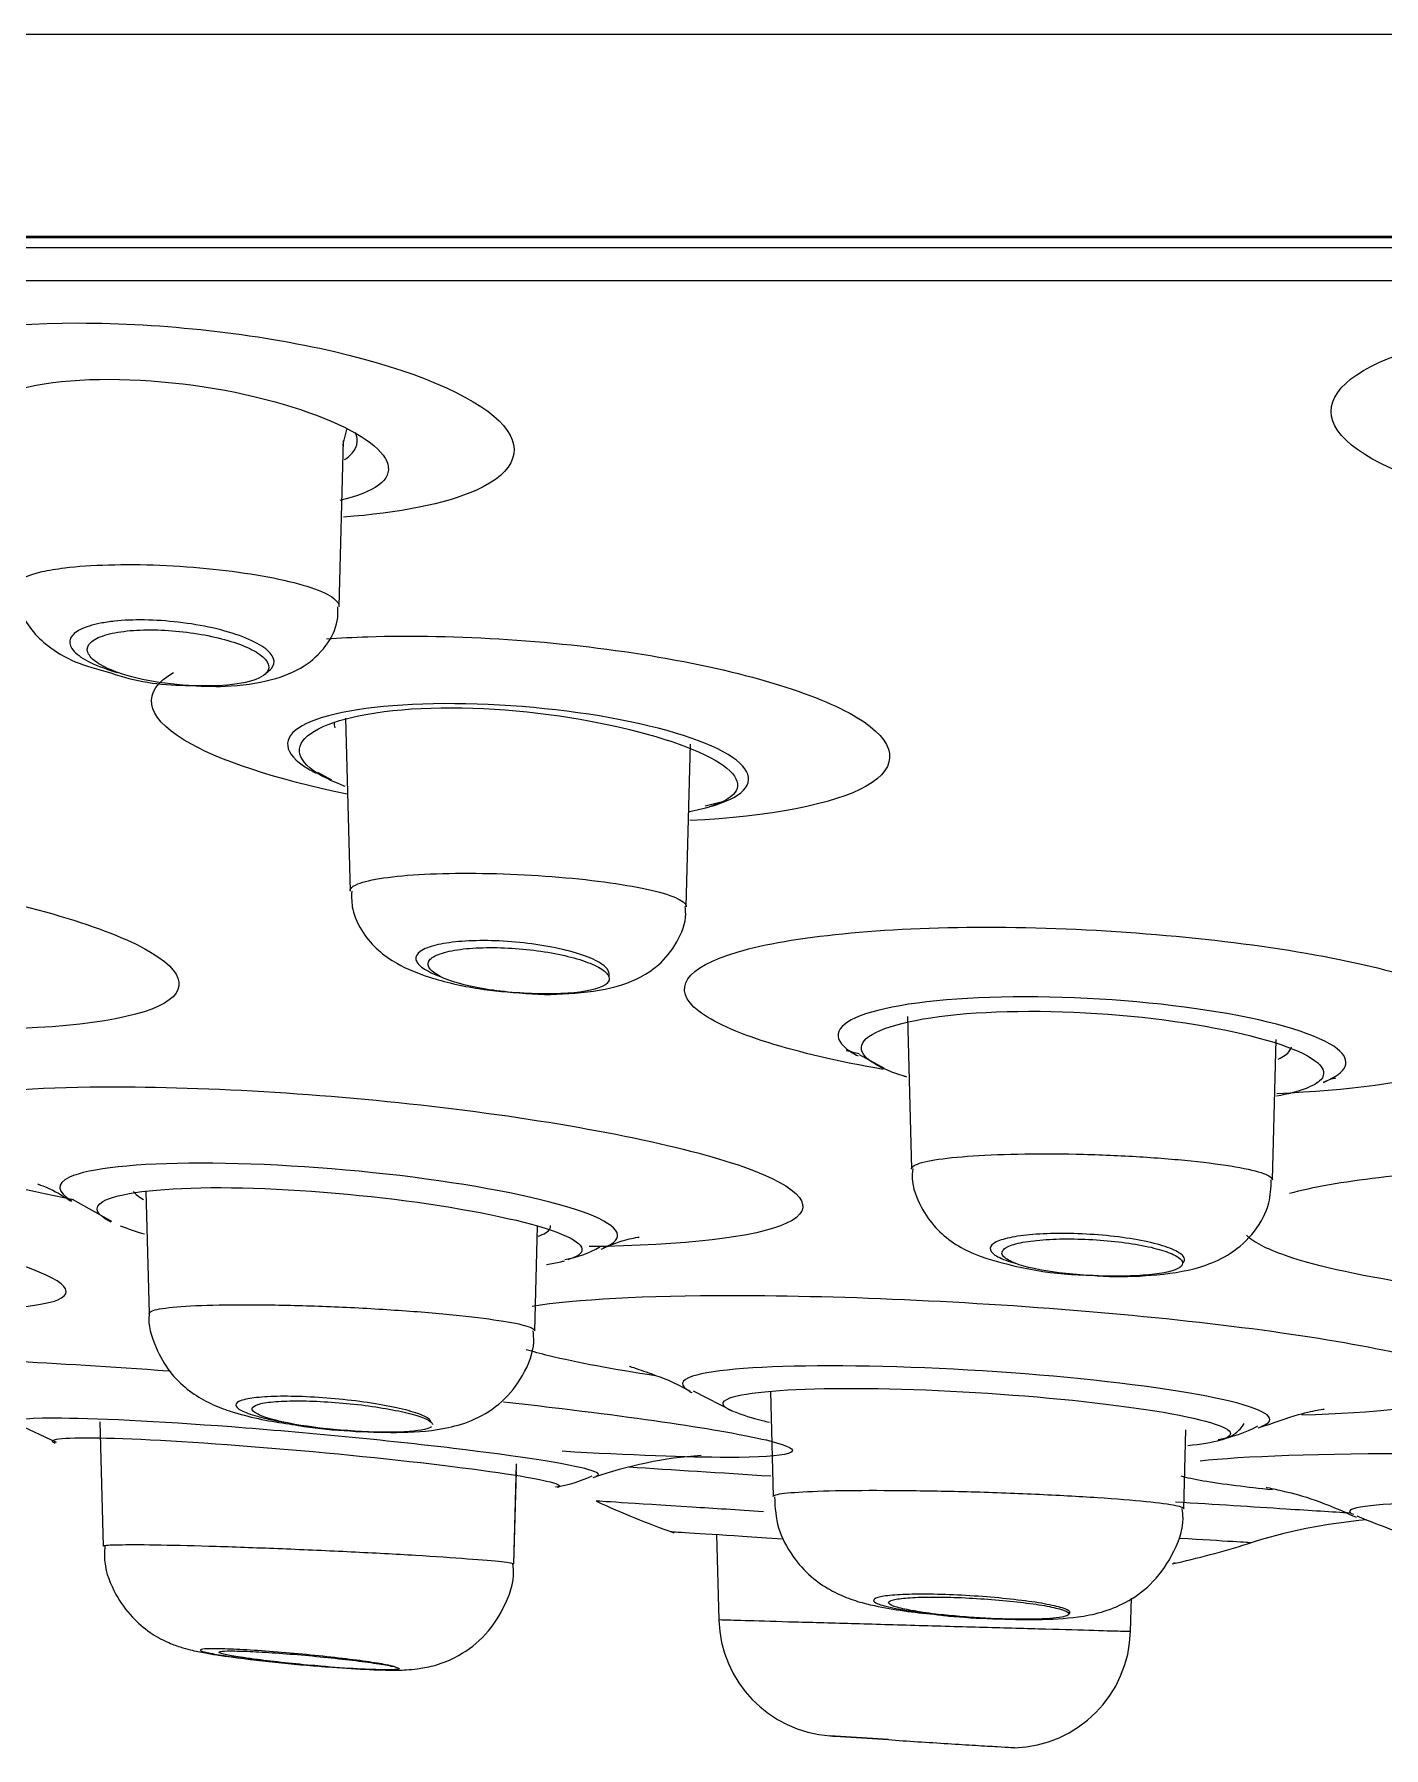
# Model space of a CAD drawing. Header units: millimetres. Extents: x -60 to 7633, y -2614 to 2146.
# Drawn here: x 3546.52 to 3557.81, y 1859.64 to 1873.98 of the extents above; entities that cross this region are included whole.
import ezdxf

# ---------------------------------------------------------------- set-up
doc = ezdxf.new("R2010")
doc.units = ezdxf.units.MM
doc.layers.get('0').update_dxf_attribs({"color": 250})

msp = doc.modelspace()

# ---------------------------------------------------------------- linework, layer by layer
at = {"linetype": 'Continuous'}
for p, q in [((3496.223, 1873.976), (3636.924, 1873.976)), ((3500.908, 1872.287), (3632.239, 1872.287)), ((3500.974, 1872.276), (3632.174, 1872.276)), ((3501.568, 1872.192), (3631.579, 1872.192)), ((3631.372, 1871.914), (3501.776, 1871.914)), ((3549.074, 1869.189), (3549.11, 1870.579)), ((3549.104, 1870.536), (3549.139, 1870.671)), ((3549.128, 1868.256), (3549.166, 1866.809)), ((3551.978, 1866.679), (3552.013, 1868.037)), ((3548.892, 1867.805), (3549.01, 1867.739)), ((3552.135, 1867.522), (3552.326, 1867.571)), ((3553.829, 1865.759), (3553.863, 1864.484)), ((3556.882, 1864.393), (3556.913, 1865.567)), ((3553.425, 1865.442), (3553.635, 1865.327)), ((3547.457, 1864.295), (3547.484, 1863.275)), ((3546.84, 1864.231), (3547.171, 1864.047)), ((3550.71, 1863.132), (3550.733, 1864.006)), ((3552.035, 1862.629), (3552.374, 1862.455)), ((3552.682, 1862.624), (3552.705, 1861.744)), ((3546.386, 1862.35), (3546.706, 1862.199)), ((3547.073, 1862.369), (3547.1, 1861.33)), ((3556.14, 1861.643), (3556.157, 1862.303)), ((3550.536, 1861.181), (3550.558, 1862.019)), ((3550.536, 1861.181), (3550.557, 1861.953)), ((3552.231, 1861.428), (3552.25, 1860.714)), ((3555.695, 1860.617), (3555.702, 1860.895)), ((3553.67, 1859.711), (3553.178, 1859.744)), ((3553.223, 1859.741), (3553.67, 1859.711)), ((3553.223, 1859.741), (3553.223, 1859.74))]:
    msp.add_line(p, q, dxfattribs=at)
for centre, radius, start, end in [((3547.768, 1870.343), 1.812, 250.5147, 270.631), ((3551.199, 1875.68), 8.212, 253.3938, 253.6768), ((3551.199, 1875.68), 8.212, 277.2449, 277.2498), ((3555.772, 1874.736), 9.579, 255.1478, 255.8114), ((3550.847, 1864.515), 0.795, 278.4239, 300.8455), ((3555.41, 1866.631), 3.036, 251.3056, 269.453), ((3548.939, 1864.889), 2.551, 252.4388, 263.0203), ((3556.275, 1863.218), 1.007, 278.7143, 298.7736), ((3552.336, 1858.673), 3.423, 93.9068, 109.4506), ((3550.747, 1862.827), 1.011, 277.7976, 296.0076), ((3554.414, 1868.605), 7.6, 245.2134, 250.4711), ((3558.057, 1857.066), 4.5, 94.9426, 107.9587), ((3560.494, 1868.605), 7.6, 247.5256, 252.5709), ((3554.414, 1868.605), 7.6, 282.3809, 287.3022), ((3554.363, 1864.674), 3.926, 258.0942, 265.4189), ((3553.25, 1860.741), 1, 181.7425, 266.1384), ((3554.695, 1860.643), 1, 271.6149, 358.588), ((3549.856, 1872.842), 12.553, 261.8043, 265.6728), ((3568.093, 2068.712), 209.5, 265.91888, 265.93125)]:
    msp.add_arc(centre, radius, start, end, dxfattribs=at)
for points, knots in [([(3546.332, 1870.179), (3545.723, 1870.33), (3545.25, 1870.534), (3544.817, 1870.958), (3544.891, 1871.17), (3545.574, 1871.473), (3546.18, 1871.561), (3546.89, 1871.561)], [0, 0, 0, 0, 0.32332, 0.32332, 0.66166, 0.66166, 1, 1, 1, 1]), ([(3546.89, 1871.561), (3547.6, 1871.561), (3548.385, 1871.473), (3549.685, 1871.171), (3550.194, 1870.957), (3550.63, 1870.528), (3550.562, 1870.314), (3549.965, 1870.048), (3549.574, 1869.971), (3549.11, 1869.937)], [0, 0, 0, 0, 0.26827, 0.26827, 0.536541, 0.536541, 0.804811, 0.804811, 1, 1, 1, 1]), ([(3558.816, 1870.068), (3558.674, 1870.095), (3558.539, 1870.125), (3557.842, 1870.311), (3557.463, 1870.524), (3557.312, 1870.958), (3557.543, 1871.17), (3558.476, 1871.473), (3559.173, 1871.561), (3559.915, 1871.561)], [0, 0, 0, 0, 0.068518, 0.068518, 0.379012, 0.379012, 0.689506, 0.689506, 1, 1, 1, 1]), ([(3546.013, 1870.837), (3546.156, 1870.962), (3546.481, 1871.058), (3547.329, 1871.109), (3547.844, 1871.062), (3548.732, 1870.865), (3549.096, 1870.723), (3549.503, 1870.446), (3549.544, 1870.308), (3549.336, 1870.153), (3549.225, 1870.111), (3549.081, 1870.077)], [0, 0, 0, 0, 0.223149, 0.223149, 0.446297, 0.446297, 0.669446, 0.669446, 0.892594, 0.892594, 1, 1, 1, 1]), ([(3549.118, 1870.418), (3549.134, 1870.428), (3549.149, 1870.439), (3549.227, 1870.508), (3549.241, 1870.575), (3549.21, 1870.646)], [0, 0, 0, 0, 0.161835, 0.161835, 1, 1, 1, 1]), ([(3546.778, 1869.513), (3546.885, 1869.526), (3547.01, 1869.535), (3547.145, 1869.538), (3547.28, 1869.542), (3547.427, 1869.541), (3547.575, 1869.535), (3547.723, 1869.529), (3547.875, 1869.518), (3548.019, 1869.503), (3548.164, 1869.488), (3548.305, 1869.468), (3548.431, 1869.446), (3548.559, 1869.423), (3548.675, 1869.397), (3548.769, 1869.369), (3548.866, 1869.341), (3548.942, 1869.311), (3548.994, 1869.281), (3549.046, 1869.25), (3549.073, 1869.219), (3549.074, 1869.19), (3549.074, 1869.19), (3549.074, 1869.189), (3549.074, 1869.189)], [0, 0, 0, 0, 0.140141, 0.140141, 0.140141, 0.280324, 0.280324, 0.280324, 0.420006, 0.420006, 0.420006, 0.560697, 0.560697, 0.560697, 0.703729, 0.703729, 0.703729, 0.84946, 0.84946, 0.84946, 0.997086, 0.997086, 0.997086, 1, 1, 1, 1]), ([(3546.369, 1869.353), (3546.369, 1869.374), (3546.381, 1869.394), (3546.406, 1869.412), (3546.442, 1869.438), (3546.505, 1869.462), (3546.59, 1869.481), (3546.644, 1869.494), (3546.708, 1869.504), (3546.778, 1869.513)], [0, 0, 0, 0, 0.301872, 0.301872, 0.301872, 0.73025, 0.73025, 0.73025, 1, 1, 1, 1]), ([(3546.376, 1869.35), (3546.382, 1869.282), (3546.393, 1869.159), (3546.498, 1868.985), (3546.653, 1868.839), (3546.863, 1868.717), (3547.051, 1868.664), (3547.164, 1868.634)], [0, 0, 0, 0, 0.150684, 0.316604, 0.490697, 0.739613, 1, 1, 1, 1]), ([(3547.788, 1868.53), (3547.911, 1868.524), (3548.159, 1868.513), (3548.496, 1868.562), (3548.769, 1868.666), (3548.964, 1868.84), (3549.066, 1869.035), (3549.064, 1869.145), (3549.062, 1869.188)], [0, 0, 0, 0, 0.184433, 0.431654, 0.633069, 0.791795, 0.930088, 1, 1, 1, 1]), ([(3548.467, 1868.637), (3548.484, 1868.647), (3548.497, 1868.659), (3548.507, 1868.67), (3548.529, 1868.696), (3548.535, 1868.724), (3548.525, 1868.753), (3548.515, 1868.784), (3548.487, 1868.815), (3548.444, 1868.846), (3548.401, 1868.877), (3548.34, 1868.908), (3548.267, 1868.936), (3548.195, 1868.963), (3548.109, 1868.989), (3548.015, 1869.01), (3547.926, 1869.03), (3547.827, 1869.047), (3547.728, 1869.058), (3547.634, 1869.069), (3547.537, 1869.076), (3547.445, 1869.077), (3547.356, 1869.078), (3547.271, 1869.075), (3547.195, 1869.067), (3547.153, 1869.062), (3547.114, 1869.056), (3547.078, 1869.049), (3547.01, 1869.036), (3546.952, 1869.018), (3546.91, 1868.997), (3546.868, 1868.975), (3546.84, 1868.951), (3546.828, 1868.924), (3546.815, 1868.897), (3546.819, 1868.867), (3546.839, 1868.837), (3546.86, 1868.806), (3546.898, 1868.774), (3546.951, 1868.744), (3547.004, 1868.714), (3547.074, 1868.684), (3547.154, 1868.658), (3547.176, 1868.65), (3547.199, 1868.643), (3547.223, 1868.637)], [0, 0, 0, 0, 0.034049, 0.034049, 0.034049, 0.108726, 0.108726, 0.108726, 0.186453, 0.186453, 0.186453, 0.265709, 0.265709, 0.265709, 0.344089, 0.344089, 0.344089, 0.419489, 0.419489, 0.419489, 0.49132, 0.49132, 0.49132, 0.560706, 0.560706, 0.560706, 0.598404, 0.598404, 0.598404, 0.671766, 0.671766, 0.671766, 0.744961, 0.744961, 0.744961, 0.820662, 0.820662, 0.820662, 0.899102, 0.899102, 0.899102, 0.978373, 0.978373, 0.978373, 1, 1, 1, 1]), ([(3547.223, 1868.637), (3547.208, 1868.642), (3547.194, 1868.648), (3547.18, 1868.653), (3547.12, 1868.677), (3547.071, 1868.704), (3547.036, 1868.73), (3546.999, 1868.757), (3546.977, 1868.785), (3546.97, 1868.812), (3546.962, 1868.839), (3546.971, 1868.866), (3546.996, 1868.889), (3547.02, 1868.912), (3547.06, 1868.933), (3547.113, 1868.949), (3547.164, 1868.965), (3547.228, 1868.977), (3547.3, 1868.985), (3547.368, 1868.992), (3547.447, 1868.996), (3547.527, 1868.994), (3547.606, 1868.993), (3547.689, 1868.988), (3547.769, 1868.978), (3547.85, 1868.969), (3547.931, 1868.956), (3548.005, 1868.94), (3548.082, 1868.924), (3548.154, 1868.904), (3548.216, 1868.882), (3548.281, 1868.86), (3548.337, 1868.835), (3548.379, 1868.809), (3548.424, 1868.782), (3548.455, 1868.754), (3548.472, 1868.727), (3548.488, 1868.7), (3548.489, 1868.672), (3548.475, 1868.647), (3548.472, 1868.644), (3548.47, 1868.64), (3548.467, 1868.637)], [0, 0, 0, 0, 0.018844, 0.018844, 0.018844, 0.100443, 0.100443, 0.100443, 0.185029, 0.185029, 0.185029, 0.270596, 0.270596, 0.270596, 0.354495, 0.354495, 0.354495, 0.434819, 0.434819, 0.434819, 0.511478, 0.511478, 0.511478, 0.586063, 0.586063, 0.586063, 0.660868, 0.660868, 0.660868, 0.73794, 0.73794, 0.73794, 0.818456, 0.818456, 0.818456, 0.902281, 0.902281, 0.902281, 0.987808, 0.987808, 0.987808, 1, 1, 1, 1]), ([(3548.967, 1868.918), (3549.079, 1868.926), (3549.195, 1868.933), (3550.048, 1868.961), (3550.915, 1868.904), (3552.441, 1868.653), (3553.073, 1868.463), (3553.74, 1868.06), (3553.772, 1867.849), (3553.484, 1867.687)], [0, 0, 0, 0, 0.051576, 0.051576, 0.367718, 0.367718, 0.683859, 0.683859, 1, 1, 1, 1]), ([(3548.467, 1868.637), (3548.439, 1868.602), (3548.378, 1868.574), (3548.203, 1868.536), (3548.088, 1868.525), (3547.834, 1868.525), (3547.697, 1868.535), (3547.44, 1868.574), (3547.32, 1868.602), (3547.223, 1868.637)], [0, 0, 0, 0, 0.25, 0.25, 0.5, 0.5, 0.75, 0.75, 1, 1, 1, 1]), ([(3549.142, 1867.62), (3548.549, 1867.741), (3548.059, 1867.902), (3547.446, 1868.273), (3547.417, 1868.479), (3547.687, 1868.638)], [0, 0, 0, 0, 0.459065, 0.459065, 1, 1, 1, 1]), ([(3552.376, 1867.593), (3552.556, 1867.694), (3552.536, 1867.826), (3552.12, 1868.077), (3551.722, 1868.196), (3550.78, 1868.352), (3550.239, 1868.389), (3549.311, 1868.358), (3548.942, 1868.291), (3548.587, 1868.092), (3548.604, 1867.96), (3548.833, 1867.821), (3548.857, 1867.808), (3548.883, 1867.795)], [0, 0, 0, 0, 0.195892, 0.195892, 0.3917841, 0.3917841, 0.5876761, 0.5876761, 0.7835681, 0.7835681, 0.9794601, 0.9794601, 1, 1, 1, 1]), ([(3548.757, 1868.043), (3548.817, 1868.16), (3549.067, 1868.262), (3549.834, 1868.36), (3550.348, 1868.35), (3551.306, 1868.224), (3551.746, 1868.113), (3552.32, 1867.875), (3552.452, 1867.749), (3552.354, 1867.575), (3552.217, 1867.514), (3552.006, 1867.471)], [0, 0, 0, 0, 0.2126766, 0.2126766, 0.4253533, 0.4253533, 0.6380299, 0.6380299, 0.8507065, 0.8507065, 1, 1, 1, 1]), ([(3549.124, 1867.685), (3549.119, 1867.687), (3549.115, 1867.689), (3548.826, 1867.798), (3548.696, 1867.926), (3548.757, 1868.043)], [0, 0, 0, 0, 0.015307, 0.015307, 1, 1, 1, 1]), ([(3541.401, 1867.047), (3541.706, 1867.11), (3542.139, 1867.145), (3543.429, 1867.145), (3544.385, 1867.065), (3546.099, 1866.791), (3546.855, 1866.598), (3547.739, 1866.204), (3547.851, 1866.01), (3547.373, 1865.733), (3546.786, 1865.652), (3546.001, 1865.652)], [0, 0, 0, 0, 0.1420925, 0.1420925, 0.3565694, 0.3565694, 0.5710462, 0.5710462, 0.7855231, 0.7855231, 1, 1, 1, 1]), ([(3549.166, 1866.81), (3549.166, 1866.816), (3549.167, 1866.822), (3549.171, 1866.828), (3549.18, 1866.842), (3549.2, 1866.856), (3549.231, 1866.869)], [0, 0, 0, 0, 0.292527, 0.292527, 0.292527, 1, 1, 1, 1]), ([(3549.231, 1866.869), (3549.278, 1866.888), (3549.352, 1866.905), (3549.446, 1866.919), (3549.54, 1866.933), (3549.657, 1866.944), (3549.788, 1866.95), (3549.918, 1866.957), (3550.065, 1866.96), (3550.217, 1866.958), (3550.367, 1866.957), (3550.527, 1866.951), (3550.682, 1866.942), (3550.837, 1866.933), (3550.992, 1866.92), (3551.134, 1866.905), (3551.277, 1866.889), (3551.411, 1866.87), (3551.526, 1866.849), (3551.641, 1866.828), (3551.74, 1866.805), (3551.814, 1866.782), (3551.888, 1866.758), (3551.939, 1866.733), (3551.962, 1866.71), (3551.973, 1866.699), (3551.978, 1866.688), (3551.978, 1866.678)], [0, 0, 0, 0, 0.11853, 0.11853, 0.11853, 0.237126, 0.237126, 0.237126, 0.354767, 0.354767, 0.354767, 0.471654, 0.471654, 0.471654, 0.588653, 0.588653, 0.588653, 0.706572, 0.706572, 0.706572, 0.825818, 0.825818, 0.825818, 0.94623, 0.94623, 0.94623, 1, 1, 1, 1]), ([(3549.179, 1866.809), (3549.178, 1866.753), (3549.178, 1866.636), (3549.267, 1866.458), (3549.401, 1866.306), (3549.586, 1866.18), (3549.844, 1866.075), (3550.22, 1865.987), (3550.491, 1865.964), (3550.636, 1865.953)], [0, 0, 0, 0, 0.076524, 0.188379, 0.292589, 0.405939, 0.583529, 0.807665, 1, 1, 1, 1]), ([(3550.636, 1865.953), (3550.637, 1865.953), (3550.771, 1865.939), (3551.079, 1865.952), (3551.424, 1866.002), (3551.723, 1866.145), (3551.907, 1866.371), (3551.982, 1866.561), (3551.971, 1866.658), (3551.969, 1866.68)], [0, 0, 0, 0, 0.001405, 0.223539, 0.473301, 0.690317, 0.829656, 0.965859, 1, 1, 1, 1]), ([(3551.329, 1866.095), (3551.33, 1866.098), (3551.331, 1866.1), (3551.332, 1866.103), (3551.337, 1866.125), (3551.327, 1866.15), (3551.302, 1866.174), (3551.276, 1866.198), (3551.234, 1866.224), (3551.179, 1866.247), (3551.124, 1866.271), (3551.054, 1866.293), (3550.976, 1866.313), (3550.899, 1866.332), (3550.811, 1866.349), (3550.72, 1866.362), (3550.632, 1866.375), (3550.538, 1866.385), (3550.447, 1866.39), (3550.358, 1866.395), (3550.27, 1866.396), (3550.189, 1866.393), (3550.109, 1866.391), (3550.035, 1866.384), (3549.971, 1866.374), (3549.907, 1866.365), (3549.853, 1866.351), (3549.812, 1866.335), (3549.788, 1866.326), (3549.768, 1866.316), (3549.753, 1866.305), (3549.725, 1866.284), (3549.713, 1866.262), (3549.717, 1866.238), (3549.721, 1866.214), (3549.741, 1866.189), (3549.776, 1866.165), (3549.81, 1866.141), (3549.859, 1866.117), (3549.919, 1866.095)], [0, 0, 0, 0, 0.009851, 0.009851, 0.009851, 0.096654, 0.096654, 0.096654, 0.185455, 0.185455, 0.185455, 0.274536, 0.274536, 0.274536, 0.361944, 0.361944, 0.361944, 0.446504, 0.446504, 0.446504, 0.528427, 0.528427, 0.528427, 0.609082, 0.609082, 0.609082, 0.690265, 0.690265, 0.690265, 0.737711, 0.737711, 0.737711, 0.825738, 0.825738, 0.825738, 0.913681, 0.913681, 0.913681, 1, 1, 1, 1]), ([(3553.625, 1865.317), (3552.881, 1865.447), (3552.315, 1865.624), (3551.844, 1865.99), (3551.969, 1866.172), (3552.856, 1866.431), (3553.615, 1866.507), (3554.489, 1866.507)], [0, 0, 0, 0, 0.326947, 0.326947, 0.663474, 0.663474, 1, 1, 1, 1]), ([(3554.489, 1866.507), (3555.363, 1866.507), (3556.315, 1866.431), (3557.869, 1866.173), (3558.462, 1865.989), (3558.933, 1865.622), (3558.816, 1865.439), (3558.03, 1865.208), (3557.517, 1865.141), (3556.918, 1865.114)], [0, 0, 0, 0, 0.266688, 0.266688, 0.533376, 0.533376, 0.800064, 0.800064, 1, 1, 1, 1]), ([(3549.919, 1866.095), (3549.913, 1866.098), (3549.907, 1866.102), (3549.902, 1866.105), (3549.862, 1866.127), (3549.836, 1866.151), (3549.824, 1866.173), (3549.813, 1866.196), (3549.817, 1866.219), (3549.836, 1866.239), (3549.856, 1866.258), (3549.89, 1866.277), (3549.938, 1866.291), (3549.984, 1866.306), (3550.044, 1866.317), (3550.113, 1866.325), (3550.18, 1866.332), (3550.256, 1866.336), (3550.336, 1866.337), (3550.414, 1866.337), (3550.497, 1866.333), (3550.58, 1866.327), (3550.662, 1866.32), (3550.744, 1866.31), (3550.821, 1866.297), (3550.899, 1866.284), (3550.974, 1866.268), (3551.038, 1866.25), (3551.105, 1866.231), (3551.164, 1866.211), (3551.21, 1866.189), (3551.257, 1866.167), (3551.292, 1866.144), (3551.312, 1866.122), (3551.32, 1866.113), (3551.326, 1866.104), (3551.329, 1866.095)], [0, 0, 0, 0, 0.01383, 0.01383, 0.01383, 0.112152, 0.112152, 0.112152, 0.211592, 0.211592, 0.211592, 0.309942, 0.309942, 0.309942, 0.405452, 0.405452, 0.405452, 0.497764, 0.497764, 0.497764, 0.587996, 0.587996, 0.587996, 0.678067, 0.678067, 0.678067, 0.769855, 0.769855, 0.769855, 0.864537, 0.864537, 0.864537, 0.962151, 0.962151, 0.962151, 1, 1, 1, 1]), ([(3551.329, 1866.095), (3551.338, 1866.073), (3551.333, 1866.053), (3551.294, 1866.017), (3551.26, 1866.002), (3551.121, 1865.963), (3550.976, 1865.949), (3550.644, 1865.949), (3550.461, 1865.963), (3550.139, 1866.014), (3550.004, 1866.051), (3549.919, 1866.095)], [0, 0, 0, 0, 0.125, 0.125, 0.25, 0.25, 0.5, 0.5, 0.75, 0.75, 1, 1, 1, 1]), ([(3554.814, 1865.924), (3554.272, 1865.924), (3553.802, 1865.877), (3553.251, 1865.717), (3553.175, 1865.603), (3553.345, 1865.47), (3553.377, 1865.45), (3553.415, 1865.43)], [0, 0, 0, 0, 0.460165, 0.460165, 0.92033, 0.92033, 1, 1, 1, 1]), ([(3553.467, 1865.557), (3553.548, 1865.655), (3553.83, 1865.737), (3554.656, 1865.817), (3555.197, 1865.812), (3556.2, 1865.714), (3556.658, 1865.625), (3557.244, 1865.426), (3557.366, 1865.319), (3557.238, 1865.177), (3557.108, 1865.129), (3556.917, 1865.093)], [0, 0, 0, 0, 0.216174, 0.216174, 0.432348, 0.432348, 0.648522, 0.648522, 0.864696, 0.864696, 1, 1, 1, 1]), ([(3557.313, 1865.213), (3557.509, 1865.29), (3557.552, 1865.389), (3557.278, 1865.604), (3556.911, 1865.717), (3555.947, 1865.877), (3555.356, 1865.924), (3554.814, 1865.924)], [0, 0, 0, 0, 0.3034802, 0.3034802, 0.6517401, 0.6517401, 1, 1, 1, 1]), ([(3553.824, 1865.253), (3553.816, 1865.256), (3553.808, 1865.258), (3553.51, 1865.352), (3553.387, 1865.46), (3553.467, 1865.557)], [0, 0, 0, 0, 0.026547, 0.026547, 1, 1, 1, 1]), ([(3556.929, 1865.404), (3556.975, 1865.425), (3557.008, 1865.448), (3557.034, 1865.483), (3557.04, 1865.494), (3557.043, 1865.505)], [0, 0, 0, 0, 0.6976724, 0.6976724, 1, 1, 1, 1]), ([(3557.308, 1865.209), (3557.312, 1865.211), (3557.38, 1865.244), (3557.406, 1865.245), (3557.409, 1865.245), (3557.409, 1865.245)], [0, 0, 0, 0, 0.045643, 0.839132, 1, 1, 1, 1]), ([(3547.199, 1865.172), (3548.084, 1865.172), (3549.155, 1865.1), (3551.094, 1864.853), (3551.954, 1864.679), (3552.948, 1864.33), (3553.087, 1864.156), (3552.565, 1863.913), (3551.961, 1863.843), (3551.165, 1863.835)], [0, 0, 0, 0, 0.253844, 0.253844, 0.507688, 0.507688, 0.761533, 0.761533, 1, 1, 1, 1]), ([(3545.705, 1863.309), (3546.217, 1863.304), (3546.579, 1863.332), (3546.914, 1863.471), (3546.706, 1863.606), (3545.576, 1863.915), (3544.677, 1864.082), (3542.71, 1864.353), (3541.646, 1864.455), (3539.983, 1864.534), (3539.383, 1864.512), (3538.991, 1864.351), (3539.207, 1864.216), (3539.922, 1864.021), (3540.105, 1863.977), (3540.31, 1863.933)], [0, 0, 0, 0, 0.122213, 0.122213, 0.288452, 0.288452, 0.454692, 0.454692, 0.620931, 0.620931, 0.78717, 0.78717, 0.953409, 0.953409, 1, 1, 1, 1]), ([(3546.853, 1864.226), (3546.409, 1864.312), (3546.03, 1864.408), (3545.724, 1864.515), (3545.694, 1864.526), (3545.665, 1864.537)], [0, 0, 0, 0, 0.89589, 0.89589, 1, 1, 1, 1]), ([(3547.916, 1864.533), (3547.38, 1864.533), (3546.98, 1864.49), (3546.702, 1864.362), (3546.711, 1864.292), (3546.838, 1864.218)], [0, 0, 0, 0, 0.581687, 0.581687, 1, 1, 1, 1]), ([(3551.289, 1863.828), (3551.301, 1863.833), (3551.311, 1863.837), (3551.484, 1863.916), (3551.406, 1864.022), (3550.798, 1864.236), (3550.28, 1864.34), (3549.104, 1864.49), (3548.453, 1864.533), (3547.916, 1864.533)], [0, 0, 0, 0, 0.019794, 0.019794, 0.34653, 0.34653, 0.673265, 0.673265, 1, 1, 1, 1]), ([(3553.863, 1864.485), (3553.862, 1864.492), (3553.867, 1864.499), (3553.875, 1864.506), (3553.897, 1864.524), (3553.949, 1864.541), (3554.026, 1864.555), (3554.103, 1864.57), (3554.208, 1864.582), (3554.331, 1864.591), (3554.453, 1864.6), (3554.597, 1864.607), (3554.751, 1864.609), (3554.905, 1864.612), (3555.072, 1864.612), (3555.24, 1864.609), (3555.407, 1864.605), (3555.579, 1864.598), (3555.741, 1864.589), (3555.904, 1864.579), (3556.062, 1864.567), (3556.202, 1864.552), (3556.343, 1864.538), (3556.47, 1864.521), (3556.572, 1864.503), (3556.675, 1864.485), (3556.756, 1864.466), (3556.808, 1864.447), (3556.857, 1864.429), (3556.883, 1864.41), (3556.882, 1864.393)], [0, 0, 0, 0, 0.042358, 0.042358, 0.042358, 0.150495, 0.150495, 0.150495, 0.258151, 0.258151, 0.258151, 0.365118, 0.365118, 0.365118, 0.471496, 0.471496, 0.471496, 0.577644, 0.577644, 0.577644, 0.684018, 0.684018, 0.684018, 0.790974, 0.790974, 0.790974, 0.898612, 0.898612, 0.898612, 1, 1, 1, 1]), ([(3557.026, 1864.282), (3557.409, 1864.385), (3558.043, 1864.462), (3559.71, 1864.534), (3560.793, 1864.512), (3562.716, 1864.351), (3563.522, 1864.216), (3564.396, 1863.912), (3564.459, 1863.744), (3564.12, 1863.606)], [0, 0, 0, 0, 0.217806, 0.217806, 0.478537, 0.478537, 0.739269, 0.739269, 1, 1, 1, 1]), ([(3553.873, 1864.485), (3553.87, 1864.456), (3553.861, 1864.352), (3553.932, 1864.17), (3554.058, 1863.988), (3554.216, 1863.858), (3554.345, 1863.791), (3554.416, 1863.763), (3554.437, 1863.755)], [0, 0, 0, 0, 0.073792, 0.31239, 0.519567, 0.717956, 0.931794, 1, 1, 1, 1]), ([(3555.381, 1863.595), (3555.431, 1863.591), (3555.607, 1863.579), (3555.957, 1863.597), (3556.262, 1863.646), (3556.54, 1863.77), (3556.738, 1863.948), (3556.863, 1864.177), (3556.87, 1864.323), (3556.872, 1864.394)], [0, 0, 0, 0, 0.065605, 0.266312, 0.50704, 0.63588, 0.774706, 0.905323, 1, 1, 1, 1]), ([(3546.553, 1864.36), (3546.553, 1864.359), (3546.585, 1864.347), (3546.697, 1864.303), (3546.802, 1864.234), (3546.833, 1864.214)], [0, 0, 0, 0, 0.382502, 0.845098, 1, 1, 1, 1]), ([(3547.098, 1864.213), (3547.217, 1864.282), (3547.548, 1864.325), (3548.452, 1864.332), (3549.021, 1864.295), (3550.054, 1864.167), (3550.515, 1864.078), (3551.079, 1863.9), (3551.174, 1863.815), (3551.039, 1863.743), (3551.016, 1863.734), (3550.987, 1863.725)], [0, 0, 0, 0, 0.240546, 0.240546, 0.481091, 0.481091, 0.721637, 0.721637, 0.962183, 0.962183, 1, 1, 1, 1]), ([(3550.738, 1863.923), (3550.764, 1863.931), (3550.785, 1863.94), (3550.833, 1863.969), (3550.846, 1863.989), (3550.842, 1864.012)], [0, 0, 0, 0, 0.340277, 0.340277, 1, 1, 1, 1]), ([(3551.266, 1863.813), (3551.301, 1863.829), (3551.42, 1863.882), (3551.55, 1863.909), (3551.584, 1863.916), (3551.584, 1863.916)], [0, 0, 0, 0, 0.154275, 0.607588, 1, 1, 1, 1]), ([(3556.131, 1863.696), (3556.146, 1863.71), (3556.15, 1863.725), (3556.144, 1863.741), (3556.136, 1863.76), (3556.112, 1863.78), (3556.074, 1863.799), (3556.036, 1863.819), (3555.982, 1863.838), (3555.917, 1863.856), (3555.852, 1863.873), (3555.775, 1863.889), (3555.691, 1863.902), (3555.608, 1863.915), (3555.517, 1863.926), (3555.425, 1863.933), (3555.336, 1863.94), (3555.242, 1863.944), (3555.154, 1863.945), (3555.067, 1863.946), (3554.982, 1863.944), (3554.906, 1863.939), (3554.83, 1863.933), (3554.762, 1863.925), (3554.705, 1863.914), (3554.649, 1863.903), (3554.603, 1863.89), (3554.572, 1863.875), (3554.54, 1863.859), (3554.523, 1863.841), (3554.521, 1863.823), (3554.519, 1863.804), (3554.533, 1863.785), (3554.561, 1863.765), (3554.59, 1863.746), (3554.635, 1863.726), (3554.692, 1863.707), (3554.705, 1863.704), (3554.717, 1863.7), (3554.731, 1863.696)], [0, 0, 0, 0, 0.068138, 0.068138, 0.068138, 0.15289, 0.15289, 0.15289, 0.238363, 0.238363, 0.238363, 0.323334, 0.323334, 0.323334, 0.406783, 0.406783, 0.406783, 0.488406, 0.488406, 0.488406, 0.568736, 0.568736, 0.568736, 0.648835, 0.648835, 0.648835, 0.729822, 0.729822, 0.729822, 0.812438, 0.812438, 0.812438, 0.896761, 0.896761, 0.896761, 0.982131, 0.982131, 0.982131, 1, 1, 1, 1]), ([(3554.731, 1863.696), (3554.686, 1863.713), (3554.653, 1863.732), (3554.636, 1863.75), (3554.617, 1863.768), (3554.614, 1863.786), (3554.626, 1863.803), (3554.637, 1863.82), (3554.664, 1863.836), (3554.704, 1863.849), (3554.744, 1863.862), (3554.798, 1863.874), (3554.861, 1863.882), (3554.923, 1863.89), (3554.996, 1863.896), (3555.074, 1863.898), (3555.15, 1863.901), (3555.233, 1863.9), (3555.316, 1863.897), (3555.399, 1863.894), (3555.484, 1863.887), (3555.563, 1863.879), (3555.644, 1863.87), (3555.722, 1863.858), (3555.79, 1863.845), (3555.861, 1863.832), (3555.924, 1863.816), (3555.974, 1863.8), (3556.026, 1863.783), (3556.067, 1863.765), (3556.094, 1863.747), (3556.119, 1863.73), (3556.132, 1863.713), (3556.131, 1863.696)], [0, 0, 0, 0, 0.092658, 0.092658, 0.092658, 0.186624, 0.186624, 0.186624, 0.280405, 0.280405, 0.280405, 0.372756, 0.372756, 0.372756, 0.463098, 0.463098, 0.463098, 0.551782, 0.551782, 0.551782, 0.639871, 0.639871, 0.639871, 0.728627, 0.728627, 0.728627, 0.819015, 0.819015, 0.819015, 0.911337, 0.911337, 0.911337, 1, 1, 1, 1]), ([(3558.157, 1863.508), (3557.666, 1863.58), (3557.26, 1863.666), (3556.832, 1863.816), (3556.723, 1863.873), (3556.664, 1863.93)], [0, 0, 0, 0, 0.628521, 0.628521, 1, 1, 1, 1]), ([(3550.809, 1863.687), (3550.852, 1863.694), (3550.903, 1863.703), (3550.949, 1863.714), (3550.959, 1863.717)], [0, 0, 0, 0, 0.771905, 1, 1, 1, 1]), ([(3556.131, 1863.696), (3556.13, 1863.663), (3556.076, 1863.636), (3555.878, 1863.598), (3555.737, 1863.588), (3555.42, 1863.587), (3555.248, 1863.598), (3554.945, 1863.635), (3554.815, 1863.663), (3554.731, 1863.696)], [0, 0, 0, 0, 0.25, 0.25, 0.5, 0.5, 0.75, 0.75, 1, 1, 1, 1]), ([(3552.364, 1863.427), (3553.315, 1863.427), (3554.469, 1863.372), (3556.559, 1863.186), (3557.487, 1863.054), (3558.564, 1862.791), (3558.718, 1862.659), (3558.214, 1862.493), (3557.749, 1862.444), (3557.127, 1862.425)], [0, 0, 0, 0, 0.266, 0.266, 0.532, 0.532, 0.798, 0.798, 1, 1, 1, 1]), ([(3547.485, 1863.279), (3547.485, 1863.275), (3547.47, 1863.183), (3547.53, 1862.998), (3547.646, 1862.789), (3547.8, 1862.638), (3547.963, 1862.535), (3548.086, 1862.485), (3548.152, 1862.462), (3548.169, 1862.457)], [0, 0, 0, 0, 0.007398, 0.238615, 0.430455, 0.603454, 0.769597, 0.951001, 1, 1, 1, 1]), ([(3547.484, 1863.276), (3547.484, 1863.282), (3547.487, 1863.287), (3547.495, 1863.291), (3547.517, 1863.304), (3547.57, 1863.316), (3547.651, 1863.325), (3547.731, 1863.334), (3547.84, 1863.341), (3547.969, 1863.345), (3548.098, 1863.349), (3548.251, 1863.35), (3548.414, 1863.349), (3548.577, 1863.347), (3548.755, 1863.343), (3548.934, 1863.336), (3549.113, 1863.33), (3549.297, 1863.321), (3549.472, 1863.309), (3549.647, 1863.298), (3549.817, 1863.285), (3549.969, 1863.271), (3550.121, 1863.256), (3550.258, 1863.24), (3550.369, 1863.224), (3550.48, 1863.208), (3550.568, 1863.192), (3550.626, 1863.176), (3550.682, 1863.161), (3550.71, 1863.146), (3550.71, 1863.132)], [0, 0, 0, 0, 0.03887, 0.03887, 0.03887, 0.14652, 0.14652, 0.14652, 0.253762, 0.253762, 0.253762, 0.360602, 0.360602, 0.360602, 0.467224, 0.467224, 0.467224, 0.573907, 0.573907, 0.573907, 0.6809, 0.6809, 0.6809, 0.788318, 0.788318, 0.788318, 0.89609, 0.89609, 0.89609, 1, 1, 1, 1]), ([(3548.629, 1862.357), (3548.7, 1862.344), (3548.871, 1862.315), (3549.228, 1862.285), (3549.633, 1862.277), (3549.931, 1862.3), (3550.211, 1862.381), (3550.446, 1862.528), (3550.62, 1862.751), (3550.712, 1862.974), (3550.7, 1863.098), (3550.697, 1863.132)], [0, 0, 0, 0, 0.07908, 0.220123, 0.370057, 0.546862, 0.647704, 0.75234, 0.855209, 0.965108, 1, 1, 1, 1]), ([(3551.721, 1862.754), (3551.367, 1862.808), (3551.063, 1862.865), (3550.759, 1862.939), (3550.695, 1862.956), (3550.638, 1862.973)], [0, 0, 0, 0, 0.769185, 0.769185, 1, 1, 1, 1]), ([(3551.503, 1862.834), (3551.503, 1862.834), (3551.53, 1862.827), (3551.683, 1862.771), (3551.89, 1862.701), (3552.013, 1862.621), (3552.024, 1862.614)], [0, 0, 0, 0, 0.253593, 0.576348, 0.967412, 1, 1, 1, 1]), ([(3553.181, 1862.838), (3552.618, 1862.838), (3552.199, 1862.806), (3551.926, 1862.716), (3551.921, 1862.673), (3552.01, 1862.626)], [0, 0, 0, 0, 0.614958, 0.614958, 1, 1, 1, 1]), ([(3556.788, 1862.331), (3556.939, 1862.386), (3556.851, 1862.462), (3556.216, 1862.618), (3555.669, 1862.695), (3554.43, 1862.806), (3553.745, 1862.838), (3553.181, 1862.838)], [0, 0, 0, 0, 0.327448, 0.327448, 0.663724, 0.663724, 1, 1, 1, 1]), ([(3549.843, 1862.367), (3549.843, 1862.371), (3549.842, 1862.375), (3549.839, 1862.379), (3549.829, 1862.394), (3549.804, 1862.41), (3549.765, 1862.426), (3549.725, 1862.443), (3549.67, 1862.46), (3549.605, 1862.475), (3549.539, 1862.491), (3549.461, 1862.507), (3549.377, 1862.52), (3549.293, 1862.534), (3549.201, 1862.546), (3549.109, 1862.556), (3549.017, 1862.565), (3548.923, 1862.573), (3548.834, 1862.577), (3548.745, 1862.582), (3548.659, 1862.584), (3548.583, 1862.583), (3548.508, 1862.582), (3548.439, 1862.578), (3548.384, 1862.572), (3548.328, 1862.566), (3548.284, 1862.558), (3548.255, 1862.547), (3548.225, 1862.537), (3548.21, 1862.524), (3548.21, 1862.51), (3548.21, 1862.496), (3548.226, 1862.481), (3548.256, 1862.465), (3548.287, 1862.449), (3548.333, 1862.432), (3548.391, 1862.416), (3548.428, 1862.405), (3548.471, 1862.395), (3548.518, 1862.385), (3548.547, 1862.379), (3548.578, 1862.373), (3548.61, 1862.367)], [0, 0, 0, 0, 0.022238, 0.022238, 0.022238, 0.103849, 0.103849, 0.103849, 0.186399, 0.186399, 0.186399, 0.269188, 0.269188, 0.269188, 0.351383, 0.351383, 0.351383, 0.432418, 0.432418, 0.432418, 0.512261, 0.512261, 0.512261, 0.591407, 0.591407, 0.591407, 0.670637, 0.670637, 0.670637, 0.750676, 0.750676, 0.750676, 0.831911, 0.831911, 0.831911, 0.914227, 0.914227, 0.914227, 0.967019, 0.967019, 0.967019, 1, 1, 1, 1]), ([(3548.61, 1862.367), (3548.572, 1862.375), (3548.538, 1862.384), (3548.508, 1862.392), (3548.455, 1862.407), (3548.413, 1862.423), (3548.386, 1862.438), (3548.358, 1862.452), (3548.344, 1862.467), (3548.346, 1862.48), (3548.347, 1862.493), (3548.364, 1862.505), (3548.394, 1862.515), (3548.424, 1862.524), (3548.468, 1862.532), (3548.523, 1862.537), (3548.577, 1862.542), (3548.643, 1862.545), (3548.715, 1862.545), (3548.787, 1862.545), (3548.867, 1862.543), (3548.949, 1862.538), (3549.03, 1862.534), (3549.116, 1862.526), (3549.198, 1862.518), (3549.281, 1862.509), (3549.363, 1862.498), (3549.437, 1862.485), (3549.513, 1862.473), (3549.583, 1862.459), (3549.641, 1862.445), (3549.701, 1862.43), (3549.751, 1862.414), (3549.786, 1862.399), (3549.813, 1862.388), (3549.832, 1862.378), (3549.843, 1862.367)], [0, 0, 0, 0, 0.051271, 0.051271, 0.051271, 0.141102, 0.141102, 0.141102, 0.231361, 0.231361, 0.231361, 0.321132, 0.321132, 0.321132, 0.409712, 0.409712, 0.409712, 0.496947, 0.496947, 0.496947, 0.583285, 0.583285, 0.583285, 0.669548, 0.669548, 0.669548, 0.756567, 0.756567, 0.756567, 0.844851, 0.844851, 0.844851, 0.934385, 0.934385, 0.934385, 1, 1, 1, 1]), ([(3550.449, 1862.537), (3550.588, 1862.522), (3550.724, 1862.506), (3551.767, 1862.382), (3552.459, 1862.273), (3553.008, 1862.117), (3552.854, 1862.072), (3551.991, 1862.072), (3551.507, 1862.09), (3550.939, 1862.123)], [0, 0, 0, 0, 0.051851, 0.051851, 0.412148, 0.412148, 0.772445, 0.772445, 1, 1, 1, 1]), ([(3552.344, 1862.569), (3552.476, 1862.618), (3552.83, 1862.648), (3553.78, 1862.651), (3554.375, 1862.624), (3555.452, 1862.531), (3555.932, 1862.466), (3556.513, 1862.334), (3556.603, 1862.271), (3556.468, 1862.223), (3556.462, 1862.221), (3556.456, 1862.22)], [0, 0, 0, 0, 0.24753, 0.24753, 0.49506, 0.49506, 0.742589, 0.742589, 0.990119, 0.990119, 1, 1, 1, 1]), ([(3551.223, 1861.915), (3551.262, 1861.928), (3551.244, 1861.946), (3551.001, 1862.016), (3550.587, 1862.081), (3549.472, 1862.214), (3548.792, 1862.28), (3547.558, 1862.373), (3547.011, 1862.4), (3546.687, 1862.4)], [0, 0, 0, 0, 0.140505, 0.140505, 0.427003, 0.427003, 0.713502, 0.713502, 1, 1, 1, 1]), ([(3552.38, 1862.455), (3552.455, 1862.427), (3552.536, 1862.398), (3552.654, 1862.371), (3552.674, 1862.367)], [0, 0, 0, 0, 0.833203, 1, 1, 1, 1]), ([(3556.764, 1862.318), (3556.897, 1862.364), (3557.104, 1862.438), (3557.285, 1862.472), (3557.314, 1862.477), (3557.315, 1862.477)], [0, 0, 0, 0, 0.390583, 0.718681, 1, 1, 1, 1]), ([(3546.698, 1862.189), (3546.685, 1862.195), (3546.678, 1862.2), (3546.664, 1862.235), (3546.881, 1862.244), (3547.649, 1862.216), (3548.193, 1862.179), (3549.312, 1862.08), (3549.863, 1862.02), (3550.662, 1861.911), (3550.905, 1861.863), (3550.921, 1861.829), (3550.914, 1861.824), (3550.897, 1861.82)], [0, 0, 0, 0, 0.034871, 0.034871, 0.264018, 0.264018, 0.493165, 0.493165, 0.722312, 0.722312, 0.951459, 0.951459, 1, 1, 1, 1]), ([(3549.847, 1862.329), (3549.837, 1862.32), (3549.817, 1862.312), (3549.723, 1862.291), (3549.613, 1862.283), (3549.345, 1862.283), (3549.184, 1862.291), (3548.876, 1862.32), (3548.727, 1862.341), (3548.61, 1862.367)], [0, 0, 0, 0, 0.13002, 0.13002, 0.420014, 0.420014, 0.710007, 0.710007, 1, 1, 1, 1]), ([(3556.174, 1862.172), (3556.285, 1862.183), (3556.424, 1862.206), (3556.55, 1862.248), (3556.626, 1862.32), (3556.645, 1862.356)], [0, 0, 0, 0, 0.542399, 0.835117, 1, 1, 1, 1]), ([(3556.883, 1861.8), (3556.772, 1861.811), (3556.671, 1861.823), (3556.367, 1861.861), (3556.213, 1861.888), (3556.119, 1861.914)], [0, 0, 0, 0, 0.299964, 0.299964, 1, 1, 1, 1]), ([(3556.831, 1861.821), (3556.831, 1861.821), (3556.849, 1861.818), (3556.973, 1861.792), (3557.239, 1861.724), (3557.454, 1861.629), (3557.584, 1861.572)], [0, 0, 0, 0, 0.17846, 0.423592, 0.70248, 1, 1, 1, 1]), ([(3552.624, 1861.618), (3552.406, 1861.632), (3552.205, 1861.644), (3551.522, 1861.688), (3551.225, 1861.707), (3551.225, 1861.707)], [0, 0, 0, 0, 0.258579, 0.258579, 1, 1, 1, 1]), ([(3552.705, 1861.745), (3552.705, 1861.75), (3552.713, 1861.755), (3552.728, 1861.76), (3552.76, 1861.768), (3552.825, 1861.776), (3552.918, 1861.782), (3553.011, 1861.788), (3553.135, 1861.792), (3553.278, 1861.795), (3553.421, 1861.797), (3553.588, 1861.797), (3553.766, 1861.796), (3553.943, 1861.794), (3554.135, 1861.791), (3554.327, 1861.786), (3554.519, 1861.781), (3554.715, 1861.774), (3554.899, 1861.765), (3555.083, 1861.757), (3555.261, 1861.747), (3555.418, 1861.737), (3555.574, 1861.727), (3555.714, 1861.715), (3555.825, 1861.704), (3555.936, 1861.693), (3556.021, 1861.681), (3556.074, 1861.67), (3556.118, 1861.661), (3556.14, 1861.652), (3556.14, 1861.643)], [0, 0, 0, 0, 0.053296, 0.053296, 0.053296, 0.160717, 0.160717, 0.160717, 0.267954, 0.267954, 0.267954, 0.375022, 0.375022, 0.375022, 0.482009, 0.482009, 0.482009, 0.589039, 0.589039, 0.589039, 0.696217, 0.696217, 0.696217, 0.803583, 0.803583, 0.803583, 0.911094, 0.911094, 0.911094, 1, 1, 1, 1]), ([(3552.716, 1861.743), (3552.721, 1861.647), (3552.733, 1861.481), (3552.856, 1861.248), (3553.012, 1861.075), (3553.179, 1860.96), (3553.341, 1860.888), (3553.46, 1860.853), (3553.528, 1860.837), (3553.553, 1860.832)], [0, 0, 0, 0, 0.179706, 0.364698, 0.523273, 0.664855, 0.795853, 0.936147, 1, 1, 1, 1]), ([(3556.07, 1861.701), (3556.407, 1861.68), (3556.72, 1861.66), (3557.2, 1861.629), (3557.381, 1861.618), (3557.538, 1861.608)], [0, 0, 0, 0, 0.575254, 0.575254, 1, 1, 1, 1]), ([(3558.899, 1861.707), (3558.271, 1861.707), (3557.805, 1861.688), (3557.522, 1861.639), (3557.503, 1861.618), (3557.559, 1861.596)], [0, 0, 0, 0, 0.6564141, 0.6564141, 1, 1, 1, 1]), ([(3554.049, 1860.76), (3554.095, 1860.754), (3554.24, 1860.737), (3554.558, 1860.719), (3554.936, 1860.713), (3555.209, 1860.727), (3555.442, 1860.769), (3555.663, 1860.853), (3555.88, 1861.009), (3556.053, 1861.247), (3556.145, 1861.486), (3556.131, 1861.615), (3556.127, 1861.644)], [0, 0, 0, 0, 0.048608, 0.179975, 0.319194, 0.476397, 0.566745, 0.65231, 0.745028, 0.853478, 0.970986, 1, 1, 1, 1]), ([(3551.846, 1861.452), (3551.847, 1861.452), (3552.069, 1861.438), (3552.551, 1861.407), (3552.664, 1861.4), (3552.786, 1861.392)], [0, 0, 0, 0, 0.788388, 0.788388, 1, 1, 1, 1]), ([(3547.1, 1861.331), (3547.1, 1861.333), (3547.102, 1861.334), (3547.108, 1861.335), (3547.126, 1861.339), (3547.177, 1861.342), (3547.258, 1861.342), (3547.338, 1861.343), (3547.45, 1861.343), (3547.584, 1861.34), (3547.717, 1861.338), (3547.876, 1861.334), (3548.048, 1861.329), (3548.22, 1861.323), (3548.409, 1861.316), (3548.599, 1861.309), (3548.79, 1861.301), (3548.987, 1861.292), (3549.175, 1861.283), (3549.364, 1861.274), (3549.547, 1861.264), (3549.712, 1861.254), (3549.876, 1861.244), (3550.026, 1861.234), (3550.148, 1861.225), (3550.27, 1861.216), (3550.368, 1861.207), (3550.433, 1861.2), (3550.499, 1861.193), (3550.534, 1861.186), (3550.536, 1861.181), (3550.536, 1861.181), (3550.536, 1861.181), (3550.536, 1861.181)], [0, 0, 0, 0, 0.03018, 0.03018, 0.03018, 0.137484, 0.137484, 0.137484, 0.244683, 0.244683, 0.244683, 0.351852, 0.351852, 0.351852, 0.459082, 0.459082, 0.459082, 0.566436, 0.566436, 0.566436, 0.673922, 0.673922, 0.673922, 0.781491, 0.781491, 0.781491, 0.889058, 0.889058, 0.889058, 0.996538, 0.996538, 0.996538, 1, 1, 1, 1]), ([(3547.114, 1861.33), (3547.111, 1861.281), (3547.105, 1861.149), (3547.191, 1860.934), (3547.329, 1860.74), (3547.482, 1860.609), (3547.625, 1860.529), (3547.743, 1860.485), (3547.848, 1860.457), (3547.947, 1860.437), (3548.025, 1860.424), (3548.066, 1860.418)], [0, 0, 0, 0, 0.08179, 0.255966, 0.398986, 0.519718, 0.621786, 0.703672, 0.777856, 0.900371, 1, 1, 1, 1]), ([(3548.909, 1860.326), (3548.932, 1860.323), (3549.063, 1860.312), (3549.312, 1860.297), (3549.533, 1860.291), (3549.695, 1860.296), (3549.873, 1860.327), (3550.071, 1860.402), (3550.289, 1860.558), (3550.461, 1860.809), (3550.545, 1861.041), (3550.53, 1861.16), (3550.528, 1861.18)], [0, 0, 0, 0, 0.027152, 0.175844, 0.335921, 0.439551, 0.505057, 0.589492, 0.710803, 0.839073, 0.976828, 1, 1, 1, 1]), ([(3555.179, 1860.761), (3555.188, 1860.767), (3555.19, 1860.773), (3555.186, 1860.78), (3555.181, 1860.79), (3555.159, 1860.801), (3555.123, 1860.813), (3555.087, 1860.824), (3555.035, 1860.836), (3554.973, 1860.847), (3554.911, 1860.859), (3554.835, 1860.87), (3554.753, 1860.879), (3554.672, 1860.889), (3554.581, 1860.898), (3554.49, 1860.905), (3554.398, 1860.912), (3554.304, 1860.918), (3554.213, 1860.922), (3554.123, 1860.926), (3554.034, 1860.928), (3553.955, 1860.928), (3553.876, 1860.928), (3553.804, 1860.926), (3553.744, 1860.922), (3553.684, 1860.918), (3553.636, 1860.913), (3553.603, 1860.905), (3553.569, 1860.898), (3553.55, 1860.89), (3553.546, 1860.88), (3553.542, 1860.87), (3553.554, 1860.86), (3553.581, 1860.848), (3553.608, 1860.837), (3553.65, 1860.825), (3553.705, 1860.814), (3553.74, 1860.807), (3553.78, 1860.799), (3553.824, 1860.792), (3553.893, 1860.782), (3553.974, 1860.771), (3554.059, 1860.762), (3554.061, 1860.762), (3554.064, 1860.762), (3554.066, 1860.761)], [0, 0, 0, 0, 0.047518, 0.047518, 0.047518, 0.122906, 0.122906, 0.122906, 0.198747, 0.198747, 0.198747, 0.27474, 0.27474, 0.27474, 0.350513, 0.350513, 0.350513, 0.425791, 0.425791, 0.425791, 0.500519, 0.500519, 0.500519, 0.574888, 0.574888, 0.574888, 0.649241, 0.649241, 0.649241, 0.723924, 0.723924, 0.723924, 0.79914, 0.79914, 0.79914, 0.874864, 0.874864, 0.874864, 0.922611, 0.922611, 0.922611, 0.998077, 0.998077, 0.998077, 1, 1, 1, 1]), ([(3554.066, 1860.761), (3554.028, 1860.766), (3553.992, 1860.771), (3553.958, 1860.776), (3553.917, 1860.782), (3553.879, 1860.788), (3553.845, 1860.795), (3553.791, 1860.805), (3553.747, 1860.816), (3553.718, 1860.826), (3553.688, 1860.837), (3553.672, 1860.847), (3553.671, 1860.856), (3553.67, 1860.865), (3553.684, 1860.874), (3553.711, 1860.881), (3553.738, 1860.888), (3553.78, 1860.893), (3553.832, 1860.897), (3553.884, 1860.901), (3553.949, 1860.903), (3554.02, 1860.904), (3554.09, 1860.904), (3554.17, 1860.903), (3554.251, 1860.9), (3554.333, 1860.897), (3554.418, 1860.892), (3554.502, 1860.886), (3554.585, 1860.88), (3554.668, 1860.873), (3554.744, 1860.864), (3554.82, 1860.855), (3554.892, 1860.846), (3554.952, 1860.836), (3555.012, 1860.826), (3555.064, 1860.815), (3555.101, 1860.804), (3555.139, 1860.794), (3555.164, 1860.783), (3555.174, 1860.774), (3555.178, 1860.769), (3555.18, 1860.765), (3555.179, 1860.761)], [0, 0, 0, 0, 0.040368, 0.040368, 0.040368, 0.089701, 0.089701, 0.089701, 0.170062, 0.170062, 0.170062, 0.250432, 0.250432, 0.250432, 0.330646, 0.330646, 0.330646, 0.41035, 0.41035, 0.41035, 0.489451, 0.489451, 0.489451, 0.568121, 0.568121, 0.568121, 0.646718, 0.646718, 0.646718, 0.725627, 0.725627, 0.725627, 0.805097, 0.805097, 0.805097, 0.885139, 0.885139, 0.885139, 0.965513, 0.965513, 0.965513, 1, 1, 1, 1]), ([(3552.25, 1860.715), (3552.25, 1860.715), (3552.259, 1860.715), (3552.276, 1860.714), (3552.309, 1860.713), (3552.376, 1860.712), (3552.47, 1860.709), (3552.565, 1860.706), (3552.689, 1860.703), (3552.834, 1860.698), (3552.979, 1860.694), (3553.147, 1860.69), (3553.326, 1860.685), (3553.505, 1860.679), (3553.698, 1860.674), (3553.891, 1860.668), (3554.084, 1860.663), (3554.28, 1860.657), (3554.465, 1860.652), (3554.65, 1860.647), (3554.828, 1860.642), (3554.984, 1860.637), (3555.14, 1860.633), (3555.279, 1860.629), (3555.388, 1860.626), (3555.498, 1860.623), (3555.582, 1860.62), (3555.633, 1860.619), (3555.674, 1860.618), (3555.695, 1860.617), (3555.695, 1860.617)], [0, 0, 0, 0, 0.055506, 0.055506, 0.055506, 0.1628, 0.1628, 0.1628, 0.270109, 0.270109, 0.270109, 0.377452, 0.377452, 0.377452, 0.484839, 0.484839, 0.484839, 0.592257, 0.592257, 0.592257, 0.69968, 0.69968, 0.69968, 0.807081, 0.807081, 0.807081, 0.914441, 0.914441, 0.914441, 1, 1, 1, 1]), ([(3555.179, 1860.761), (3555.175, 1860.748), (3555.139, 1860.737), (3555.008, 1860.722), (3554.914, 1860.718), (3554.69, 1860.718), (3554.562, 1860.722), (3554.371, 1860.733), (3554.306, 1860.738), (3554.182, 1860.749), (3554.123, 1860.755), (3554.066, 1860.761)], [0, 0, 0, 0, 0.25, 0.25, 0.5, 0.5, 0.75, 0.75, 0.875, 0.875, 1, 1, 1, 1]), ([(3549.534, 1860.322), (3549.518, 1860.326), (3549.496, 1860.332), (3549.466, 1860.338), (3549.424, 1860.346), (3549.367, 1860.355), (3549.3, 1860.365), (3549.233, 1860.374), (3549.154, 1860.384), (3549.07, 1860.394), (3548.985, 1860.404), (3548.893, 1860.413), (3548.801, 1860.422), (3548.709, 1860.431), (3548.614, 1860.439), (3548.524, 1860.446), (3548.435, 1860.453), (3548.349, 1860.459), (3548.272, 1860.463), (3548.196, 1860.467), (3548.128, 1860.47), (3548.074, 1860.471), (3548.019, 1860.472), (3547.977, 1860.472), (3547.95, 1860.47), (3547.923, 1860.467), (3547.911, 1860.464), (3547.914, 1860.458), (3547.918, 1860.453), (3547.937, 1860.447), (3547.97, 1860.439), (3548.003, 1860.432), (3548.052, 1860.423), (3548.112, 1860.414), (3548.149, 1860.408), (3548.192, 1860.402), (3548.237, 1860.396), (3548.311, 1860.386), (3548.395, 1860.376), (3548.483, 1860.366), (3548.571, 1860.357), (3548.665, 1860.347), (3548.758, 1860.339), (3548.827, 1860.333), (3548.896, 1860.327), (3548.963, 1860.322)], [0, 0, 0, 0, 0.0493, 0.0493, 0.0493, 0.120349, 0.120349, 0.120349, 0.191739, 0.191739, 0.191739, 0.263309, 0.263309, 0.263309, 0.334812, 0.334812, 0.334812, 0.406032, 0.406032, 0.406032, 0.476877, 0.476877, 0.476877, 0.547423, 0.547423, 0.547423, 0.617875, 0.617875, 0.617875, 0.688478, 0.688478, 0.688478, 0.75941, 0.75941, 0.75941, 0.803565, 0.803565, 0.803565, 0.875103, 0.875103, 0.875103, 0.946647, 0.946647, 0.946647, 1, 1, 1, 1]), ([(3548.963, 1860.322), (3548.933, 1860.324), (3548.902, 1860.327), (3548.872, 1860.33), (3548.788, 1860.337), (3548.702, 1860.345), (3548.62, 1860.354), (3548.539, 1860.363), (3548.46, 1860.372), (3548.391, 1860.381), (3548.347, 1860.386), (3548.306, 1860.392), (3548.27, 1860.397), (3548.213, 1860.406), (3548.165, 1860.414), (3548.131, 1860.421), (3548.098, 1860.428), (3548.077, 1860.435), (3548.071, 1860.44), (3548.065, 1860.445), (3548.073, 1860.448), (3548.096, 1860.451), (3548.118, 1860.453), (3548.154, 1860.454), (3548.202, 1860.453), (3548.25, 1860.452), (3548.31, 1860.45), (3548.378, 1860.447), (3548.445, 1860.443), (3548.522, 1860.438), (3548.602, 1860.432), (3548.683, 1860.426), (3548.768, 1860.419), (3548.852, 1860.411), (3548.937, 1860.403), (3549.021, 1860.394), (3549.1, 1860.385), (3549.178, 1860.377), (3549.253, 1860.367), (3549.317, 1860.359), (3549.381, 1860.35), (3549.436, 1860.341), (3549.478, 1860.333), (3549.5, 1860.329), (3549.519, 1860.325), (3549.534, 1860.322)], [0, 0, 0, 0, 0.026738, 0.026738, 0.026738, 0.100654, 0.100654, 0.100654, 0.174952, 0.174952, 0.174952, 0.221576, 0.221576, 0.221576, 0.295744, 0.295744, 0.295744, 0.369932, 0.369932, 0.369932, 0.443823, 0.443823, 0.443823, 0.517332, 0.517332, 0.517332, 0.590631, 0.590631, 0.590631, 0.663982, 0.663982, 0.663982, 0.737621, 0.737621, 0.737621, 0.811663, 0.811663, 0.811663, 0.886048, 0.886048, 0.886048, 0.960564, 0.960564, 0.960564, 1, 1, 1, 1]), ([(3549.534, 1860.322), (3549.57, 1860.313), (3549.583, 1860.306), (3549.563, 1860.297), (3549.529, 1860.295), (3549.421, 1860.295), (3549.347, 1860.297), (3549.17, 1860.306), (3549.07, 1860.313), (3548.963, 1860.322)], [0, 0, 0, 0, 0.25, 0.25, 0.5, 0.5, 0.75, 0.75, 1, 1, 1, 1]), ([(3553.67, 1859.711), (3553.747, 1859.705), (3553.831, 1859.7), (3553.915, 1859.694), (3553.999, 1859.689), (3554.085, 1859.683), (3554.167, 1859.678), (3554.249, 1859.673), (3554.328, 1859.668), (3554.397, 1859.664), (3554.467, 1859.659), (3554.53, 1859.656), (3554.58, 1859.653), (3554.63, 1859.65), (3554.669, 1859.647), (3554.694, 1859.646), (3554.716, 1859.644), (3554.728, 1859.644), (3554.728, 1859.644)], [0, 0, 0, 0, 0.170015, 0.170015, 0.170015, 0.340029, 0.340029, 0.340029, 0.510039, 0.510039, 0.510039, 0.679855, 0.679855, 0.679855, 0.849376, 0.849376, 0.849376, 1, 1, 1, 1])]:
    msp.add_open_spline(points, degree=3, knots=knots, dxfattribs=at)
for points in [[(3549.033, 1868.219), (3549.032, 1868.204), (3549.033, 1868.189), (3549.037, 1868.175)], [(3553.484, 1867.687), (3553.215, 1867.535), (3552.677, 1867.432), (3552.009, 1867.399)], [(3552.142, 1867.506), (3552.238, 1867.531), (3552.317, 1867.56), (3552.376, 1867.593)], [(3545.816, 1865.088), (3546.154, 1865.142), (3546.63, 1865.172), (3547.199, 1865.172)], [(3547.355, 1864.295), (3547.37, 1864.274), (3547.397, 1864.251), (3547.437, 1864.229)], [(3547.167, 1864.039), (3547.041, 1864.102), (3547.013, 1864.163), (3547.098, 1864.213)], [(3547.241, 1864.009), (3547.31, 1863.985), (3547.376, 1863.962), (3547.445, 1863.941)], [(3550.688, 1863.338), (3551.049, 1863.395), (3551.635, 1863.427), (3552.364, 1863.427)], [(3545.338, 1862.907), (3545.847, 1862.907), (3546.688, 1862.866), (3547.646, 1862.796)], [(3552.361, 1862.458), (3552.268, 1862.499), (3552.26, 1862.537), (3552.344, 1862.569)], [(3546.687, 1862.4), (3546.417, 1862.4), (3546.311, 1862.381), (3546.377, 1862.348)], [(3549.843, 1862.367), (3549.852, 1862.36), (3549.856, 1862.352), (3549.856, 1862.346)], [(3556.277, 1862.044), (3556.622, 1862.083), (3557.287, 1862.106), (3558.146, 1862.106)], [(3551.5, 1861.993), (3551.862, 1861.969), (3552.264, 1861.944), (3552.687, 1861.917)], [(3556.702, 1861.358), (3556.702, 1861.358), (3556.486, 1861.371), (3556.109, 1861.395)], [(3556.068, 1861.187), (3556.068, 1861.187), (3556.064, 1861.187), (3556.055, 1861.188)]]:
    msp.add_open_spline(points, degree=3, dxfattribs=at)

doc.saveas('drawing.dxf')
